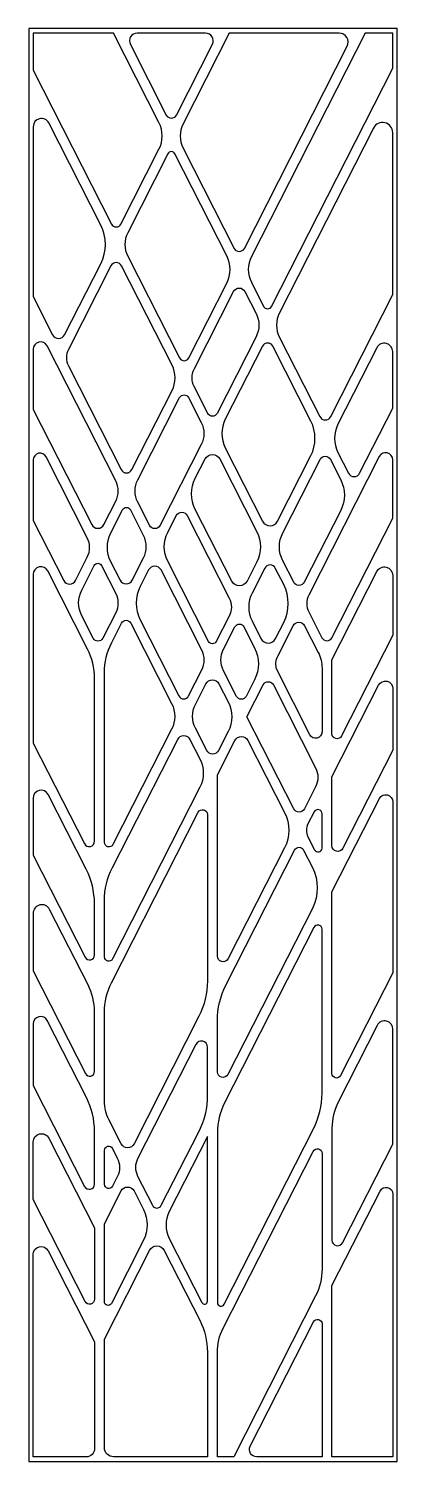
# Model space of a CAD drawing. Extents: x -2177 to -547, y 6427 to 12767.
import ezdxf

# ---------------------------------------------------------------- set-up
doc = ezdxf.new("R2010")
doc.units = 0
doc.layers.add('LAYER_05', color=1, linetype='CONTINUOUS')

msp = doc.modelspace()

# ---------------------------------------------------------------- linework, layer by layer
at = {"layer": 'LAYER_05'}
msp.add_lwpolyline([(-2177.1, 6427.1), (-547.1, 6427.1), (-547.1, 12767.1), (-2177.1, 12767.1)], close=True, dxfattribs=at)
for points in [[(-1811.1, 11902.4, 0.613444), (-1769, 11902.4), (-1600.9, 12233.2, 0.239584), (-1600.9, 12351.3), (-1802.1, 12747.1), (-2157.1, 12747.1), (-2157.1, 12582.9)], [(-1568.5, 12384.7, 0.613444), (-1523.8, 12384.7), (-1364.6, 12697.9, 0.55972), (-1394.8, 12747.1), (-1697.1, 12747.1, 0.55972), (-1727.5, 12697.5)], [(-1494.3, 12345.7, 0.239585), (-1494.3, 12238.7), (-1268.6, 11794.8, 0.613445), (-1223.3, 11794.8), (-768.7, 12689.1, 0.55972), (-804.3, 12747.1), (-1290.3, 12747.1)], [(-1192.3, 11758.7, 0.239587), (-1192.3, 11644.6), (-1138.1, 11538, 0.613445), (-1103.2, 11538), (-567.1, 12592.6), (-567.1, 12747.1), (-689.9, 12747.1)], [(-2087.9, 12349.7, 0.788716), (-2157.1, 12333.1), (-2157.1, 11581.1), (-2071.5, 11412.7, 0.613444), (-2018, 11412.7), (-1858.4, 11726.6, 0.23958), (-1858.4, 11898.2)], [(-567.1, 12306.7, 0.788716), (-652.7, 12327.2), (-1068, 11510.2, 0.239584), (-1068, 11400.1), (-890.3, 11050.5, 0.613447), (-841.5, 11050.5), (-567.1, 11590.4)], [(-1739.2, 11863.9, 0.239584), (-1739.2, 11760.9), (-1510.1, 11310.2, 0.613444), (-1469.6, 11310.2), (-1301.4, 11641.1, 0.239584), (-1301.4, 11762.2), (-1530.8, 12213.4, 0.613449), (-1561.6, 12213.4)], [(-1766.3, 11717.1, 0.613444), (-1813.9, 11717.1), (-2001.6, 11347.7, 0.239584), (-2001.6, 11275.3), (-1768, 10815.6, 0.613444), (-1721.1, 10815.6), (-1543.3, 11165.4, 0.239584), (-1543.3, 11278.4)], [(-1445.6, 11183.2, -0.239584), (-1445.6, 11260.5), (-1271.1, 11603.7, -0.613447), (-1220.8, 11603.7), (-1171.6, 11506.8, -0.239584), (-1171.6, 11403.5), (-1343.9, 11064.5, -0.613444), (-1385.2, 11064.5)], [(-2095.6, 11362.9, 0.788716), (-2157.1, 11348.2), (-2157.1, 11082.1), (-1898.1, 10572.6, 0.613444), (-1844.6, 10572.6), (-1791.8, 10676.4, 0.239584), (-1791.8, 10765.5)], [(-1097.9, 11361.8, 0.613449), (-1143.4, 11361.8), (-1307.6, 11038.9, 0.239584), (-1307.6, 10911.7), (-1142.8, 10587.6, 0.613445), (-1076.8, 10587.6), (-929.4, 10877.7, 0.239584), (-929.4, 11030.3)], [(-809.6, 11016.2, 0.239588), (-809.6, 10891.8), (-762.8, 10799.8, 0.613444), (-713.6, 10799.8), (-567.1, 11088), (-567.1, 11338.1, 0.788716), (-637.4, 11354.9)], [(-1694.7, 10671.4, -0.239584), (-1694.7, 10770.5), (-1509.7, 11134.4, -0.613446), (-1470.1, 11134.4), (-1414.2, 11024.4, -0.239581), (-1414.2, 10926.2), (-1595.7, 10569.2, -0.613444), (-1642.7, 10569.2)], [(-2099.8, 10872.2, 0.788716), (-2157.1, 10858.5), (-2157.1, 10590.9), (-2021.8, 10324.7, 0.613446), (-1970.6, 10324.7), (-1917.9, 10428.4, 0.239584), (-1917.9, 10514.4)], [(-1211.7, 10322.3, -0.613444), (-1279.1, 10322.3), (-1440.5, 10639.9, -0.239584), (-1440.5, 10777.3), (-1397, 10862.9, -0.613443), (-1332.1, 10862.9), (-1168.2, 10540.4, -0.239585), (-1168.2, 10408)], [(-888.7, 10860.6, -0.613444), (-843.1, 10860.6), (-797.4, 10770.7, -0.239584), (-797.4, 10635), (-958.9, 10317.1, -0.613444), (-1005.3, 10317.1), (-1053.4, 10411.7, -0.239584), (-1053.4, 10536.6)], [(-567.1, 10859.2, 0.788716), (-626.8, 10873.5), (-938.7, 10259.9, 0.239588), (-938.7, 10186.1), (-880.7, 10072, 0.613443), (-836, 10072), (-567.1, 10601)], [(-1816.2, 10531.5, 0.239584), (-1816.2, 10411.4), (-1773, 10326.5, 0.613446), (-1719.1, 10326.5), (-1669, 10425.1, 0.239584), (-1669, 10523.8), (-1726, 10635.9, 0.613444), (-1763.1, 10635.9)], [(-1524.5, 10612.3, -0.613444), (-1475.8, 10612.3), (-1290.3, 10247.3, -0.239584), (-1290.3, 10167.7), (-1347.4, 10055.4, -0.613443), (-1381.5, 10055.4), (-1562.2, 10410.9, -0.239584), (-1562.2, 10537.9)], [(-1849.7, 10069.5, -0.613444), (-1892, 10069.5), (-1942.7, 10169.1, -0.239584), (-1942.7, 10282.6), (-1887.2, 10391.7, -0.613444), (-1855.5, 10391.7), (-1792.4, 10267.5, -0.239584), (-1792.4, 10182.4)], [(-1930.7, 9160.6, 0.788716), (-1886.1, 9171.3), (-1886.1, 9892.5, 0.118118), (-1917, 10021.5), (-2092.8, 10367.3, 0.788716), (-2157.1, 10351.9), (-2157.1, 9605.9)], [(-1411.2, 9929.9, 0.239581), (-1411.2, 10016.6), (-1591.8, 10371.9, 0.613444), (-1646.6, 10371.9), (-1684.1, 10298.3, 0.239585), (-1684.1, 10151.5), (-1512.6, 9814.2, 0.613444), (-1470, 9814.2)], [(-1049.6, 10138.9, 0.239584), (-1049.6, 10307.1), (-1086.5, 10379.8, 0.613444), (-1133.1, 10379.8), (-1189.4, 10269, 0.239584), (-1189.4, 10146), (-1149.9, 10068.2, 0.613444), (-1085.5, 10068.2)], [(-638, 10364.5, -0.78872), (-567.1, 10347.5), (-567.1, 10083.2), (-793.9, 9637, -0.788716), (-836.1, 9647.1), (-836.1, 9974.7)], [(-1804.3, 9156.7, -0.788716), (-1842.1, 9165.7), (-1842.1, 9916.2, -0.118117), (-1809.8, 10050.9), (-1766.2, 10136.7, -0.613444), (-1725.9, 10136.7), (-1544.9, 9780.6, -0.239584), (-1544.9, 9666.9)], [(-1178.2, 10026.7, -0.239584), (-1178.2, 9885.9), (-1215.5, 9812.4, -0.613444), (-1258, 9812.4), (-1315.1, 9924.7, -0.239579), (-1315.1, 10021.9), (-1265.1, 10120.1, -0.613444), (-1225.7, 10120.1)], [(-897.1, 10007.1, -0.118118), (-880.1, 9936.5), (-880.1, 9654.8, -0.788716), (-933.3, 9642), (-1080.2, 9931, -0.198836), (-1075.5, 9990.7), (-1007.2, 10125.1, -0.613444), (-957.1, 10125.1)], [(-1295, 9788.1, -0.239584), (-1295, 9656.1), (-1337.1, 9573.2, -0.613446), (-1390.1, 9573.2), (-1439.8, 9671.1, -0.239584), (-1439.8, 9776.5), (-1393.2, 9868.1, -0.613444), (-1335.7, 9868.1)], [(-908.6, 9496.4, -0.23958), (-908.6, 9411.4), (-957.9, 9314.5, -0.613444), (-1004.9, 9314.5), (-1212.1, 9722.1), (-1140.4, 9863.2, -0.613442), (-1095.1, 9863.2)], [(-630.1, 9862.2, -0.788718), (-567.1, 9847.1), (-567.1, 9573.7), (-787.5, 9140.2, -0.788716), (-836.1, 9151.9), (-836.1, 9456.9)], [(-1806.1, 8650.7, -0.788718), (-1842.1, 8659.3), (-1842.1, 8907.1, -0.118116), (-1806.7, 9054.8), (-1518.3, 9622, -0.613444), (-1464.3, 9622), (-1420.1, 9535.2, -0.239585), (-1420.1, 9409.9)], [(-1045.7, 9297.7, -0.239584), (-1045.7, 9141.7), (-1294.9, 8651.6, -0.788716), (-1342.8, 8663.1), (-1342.8, 9464.9), (-1265.5, 9616.9, -0.613439), (-1208, 9616.9)], [(-1927.3, 8657.7, 0.788716), (-1886.1, 8667.6), (-1886.1, 8895.1, 0.118117), (-1922.6, 9047.4), (-2090.7, 9378.1, 0.788718), (-2157.1, 9362.2), (-2157.1, 9109.6)], [(-626.3, 9360.2, -0.788716), (-567.1, 9346), (-567.1, 8588.8), (-798.2, 8134.2, -0.788716), (-836.1, 8143.3), (-836.1, 8947.4)], [(-1842.1, 8413.5, -0.118121), (-1810.7, 8544.6), (-1427, 9299.3, -0.788713), (-1386.8, 9289.7), (-1386.8, 8553.2, -0.118118), (-1424.2, 8397), (-1711.4, 7832.1, -0.613444), (-1768, 7832.1), (-1822.6, 7939.5, -0.118121), (-1842.1, 8020.7)], [(-880.1, 9292.5, 0.78871), (-915.4, 9300.9), (-942.3, 9248, 0.239584), (-942.3, 9191.4), (-912.6, 9133, 0.788716), (-880.1, 9140.8)], [(-922.7, 9055.7, -0.239584), (-922.7, 8874.2), (-1296.1, 8139.6, -0.788716), (-1342.8, 8150.8), (-1342.8, 8376.9, -0.118116), (-1305.1, 8534.3), (-1001.1, 9132.4, -0.613444), (-961.7, 9132.4)], [(-1914.5, 8535.2), (-2084.4, 8869.5, 0.788716), (-2157.1, 8852.1), (-2157.1, 8597.5), (-1925.9, 8142.8, 0.788713), (-1886.1, 8152.3), (-1886.1, 8416.8, 0.118117)], [(-880.1, 8056), (-880.1, 8781.5, 0.788716), (-916.1, 8790.1), (-1311.1, 8012.9, 0.118117), (-1342.8, 7880.7), (-1342.8, 7129.9, 0.788717), (-1312.4, 7122.6), (-917.8, 7899, 0.118118)], [(-1930, 7643.5, 0.788716), (-1886.1, 7654), (-1886.1, 7888.4, 0.118121), (-1921.8, 8037.6), (-2094.7, 8377.7, 0.788715), (-2157.1, 8362.7), (-2157.1, 8090.3)], [(-808.8, 8016.2, 0.118118), (-836.1, 7902.2), (-836.1, 7405.8, 0.788716), (-789.1, 7394.6), (-567.1, 7831.2), (-567.1, 8339.8, 0.788716), (-635.9, 8356.3)], [(-1386.8, 8049.6), (-1386.8, 8260.1, 0.78871), (-1438.3, 8272.4), (-1695.4, 7766.5, 0.239581), (-1695.4, 7689.4), (-1629.8, 7560.2, 0.613447), (-1590.7, 7560.2), (-1426.9, 7882.3, 0.137288)], [(-1886.1, 7144.8, -0.788716), (-1927.8, 7134.8), (-2157.1, 7585.8), (-2157.1, 7840.4, -0.788716), (-2087.9, 7857), (-1886.1, 7460)], [(-1411, 7129.8, 0.788711), (-1386.8, 7135.6), (-1386.8, 7864.1), (-1555.3, 7532.6, 0.239584), (-1555.3, 7413.7)], [(-1785.2, 7768.9, -0.234635), (-1784.5, 7688.4), (-1806.8, 7644.5, -0.788709), (-1842.1, 7653), (-1842.1, 7803.7, -0.788716), (-1807.2, 7812)], [(-1317.3, 7016), (-919.3, 7798.9, -0.788715), (-880.1, 7789.5), (-880.1, 7278.4, -0.118121), (-908.7, 7159.4), (-1270.7, 6447.1), (-1342.8, 6447.1), (-1342.8, 6909.3, -0.118116)], [(-1669.3, 7540.9, -0.239584), (-1669.3, 7405.4), (-1811.4, 7126, -0.788716), (-1842.1, 7133.3), (-1842.1, 7478), (-1768.1, 7623.6, -0.613447), (-1711.4, 7623.6)], [(-623.5, 7623.3, -0.788716), (-567.1, 7609.8), (-567.1, 6447.1), (-836.1, 6447.1), (-836.1, 7204.9)], [(-1886.1, 6482.9, -0.414214), (-1921.9, 6447.1), (-2157.1, 6447.1), (-2157.1, 7342.8, -0.78872), (-2091, 7358.6), (-1886.1, 6955.6)], [(-1642.6, 7360.8, -0.613444), (-1577.8, 7360.8), (-1420.5, 7051.3, -0.118116), (-1386.8, 6910.9), (-1386.8, 6447.1), (-1801.5, 6447.1, -0.414214), (-1842.1, 6487.6), (-1842.1, 6968.5)], [(-917.6, 7044.7, -0.788716), (-880.1, 7035.7), (-880.1, 6447.1), (-1168.9, 6447.1, -0.55972), (-1197.6, 6493.9)]]:
    msp.add_lwpolyline(points, format="xyb", close=True, dxfattribs=at)

doc.saveas('drawing.dxf')
